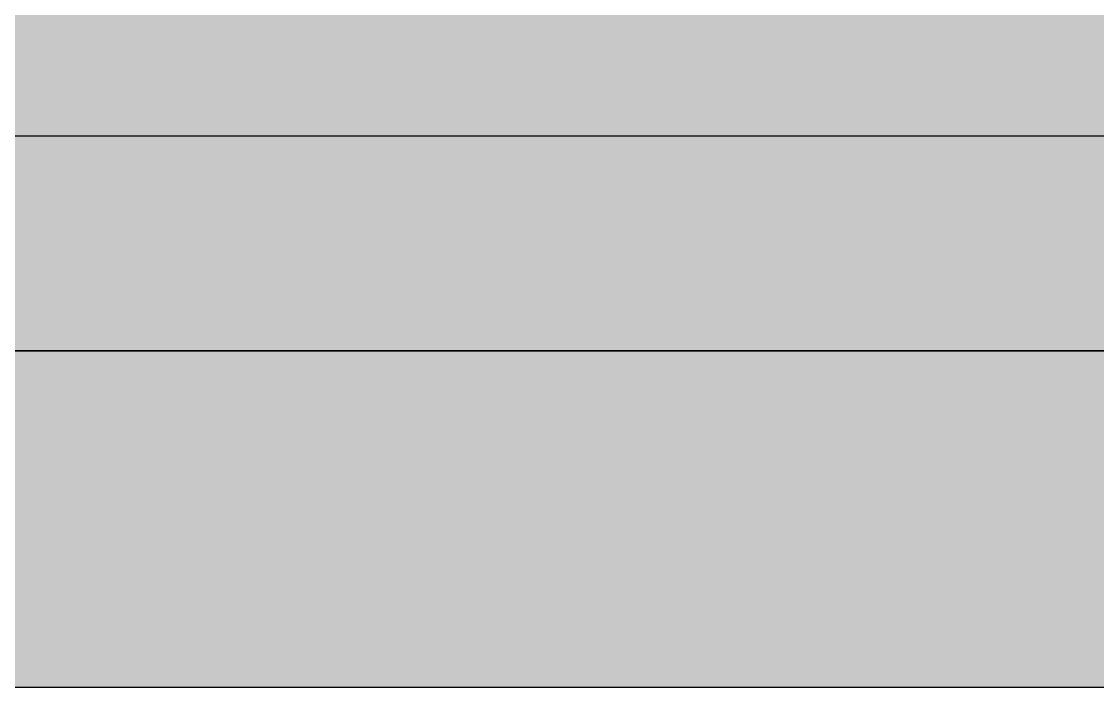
# Model space of a CAD drawing. Header units: millimetres. Extents: x 1211 to 4590, y 32 to 2478.
# Drawn here: x 2815.5 to 2963.1, y 735.6 to 827 of the extents above; entities that cross this region are included whole.
import ezdxf

# ---------------------------------------------------------------- set-up
doc = ezdxf.new("R2010")
doc.units = ezdxf.units.MM

msp = doc.modelspace()

# ---------------------------------------------------------------- hatches: boundary and pattern name
at = {"lineweight": -3, "ltscale": 0.1, "true_color": 0xeff3f7}
h = msp.add_hatch(color=7, dxfattribs=at)
h.dxf.hatch_style = 1
h.paths.add_polyline_path([(2573.82, 979.59), (2573.82, 735.64), (3538.88, 735.63), (3538.88, 979.58)])
at = {"ltscale": 0.1}
h = msp.add_hatch(color=250, dxfattribs=at)
h.dxf.hatch_style = 1
h.paths.add_polyline_path([(2662.1, 811.37), (3082.55, 811.37), (3082.55, 781.85), (2662.1, 781.85)])

# ---------------------------------------------------------------- linework, layer by layer
msp.add_line((2820.94, 811.37), (3036.66, 811.37), dxfattribs=at)
at = {"color": 7, "lineweight": -3, "ltscale": 0.1}
msp.add_lwpolyline([(2573.82, 979.59), (3538.88, 979.58), (3538.88, 735.63), (2573.82, 735.64)], close=True, dxfattribs=at)
at = {"color": 18, "ltscale": 0.1, "true_color": 0x000000}
msp.add_lwpolyline([(3082.55, 941.85), (2662.1, 941.85), (2662.1, 781.85), (3082.55, 781.85)], close=True, dxfattribs=at)
at = {"color": 250, "ltscale": 0.1, "true_color": 0x161815}
msp.add_lwpolyline([(2662.1, 811.37), (3082.55, 811.37), (3082.55, 781.85), (2662.1, 781.85)], close=True, dxfattribs=at)

doc.saveas('drawing.dxf')
